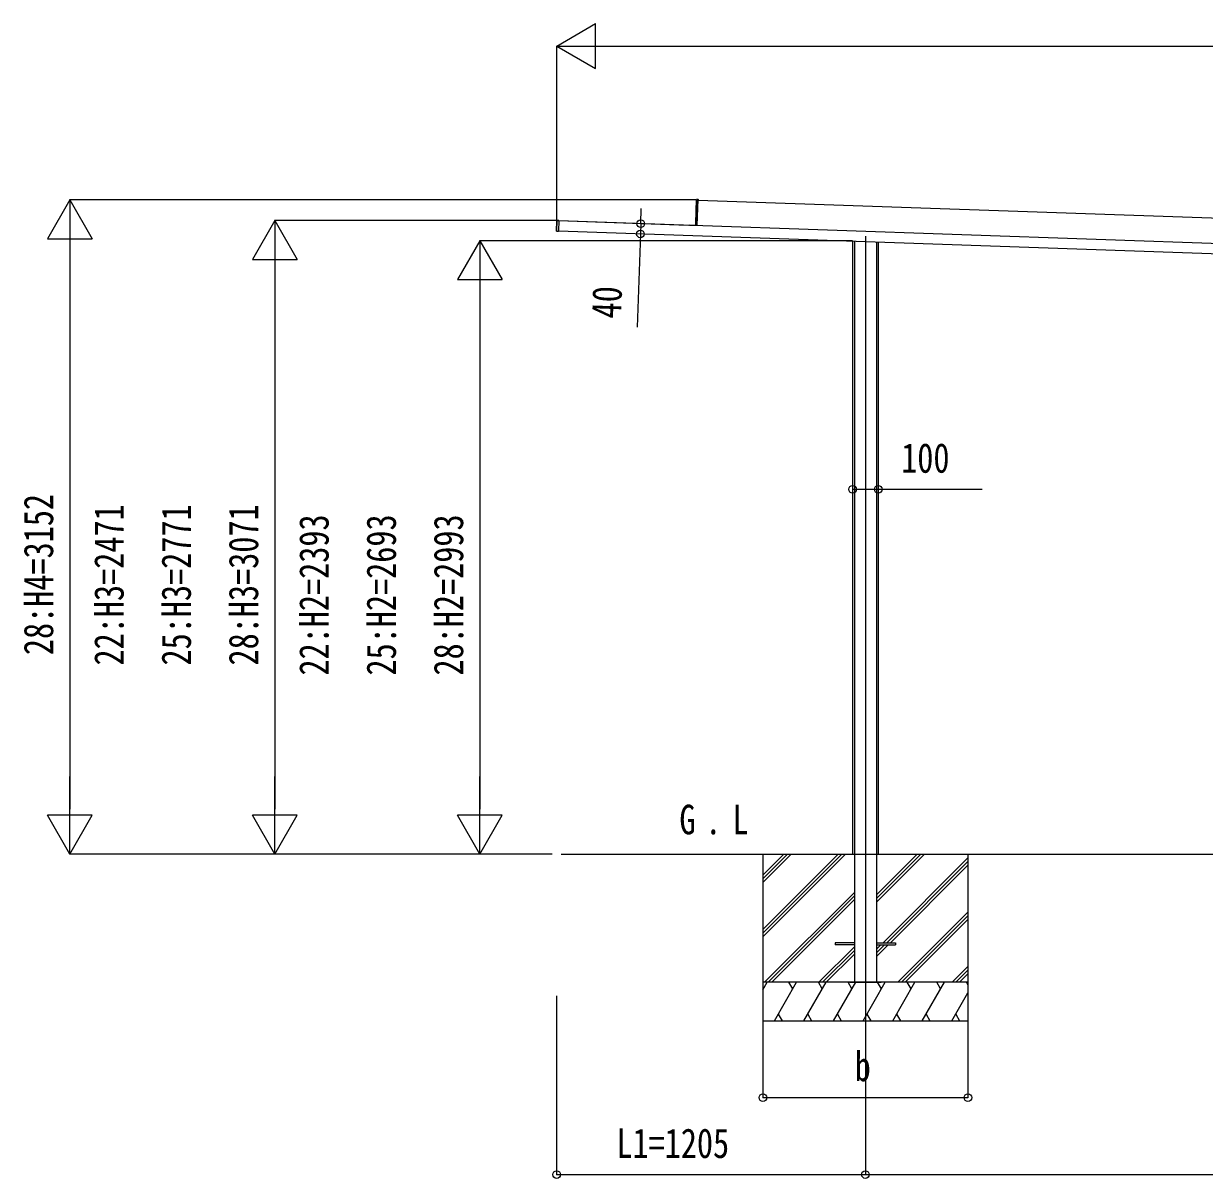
# Model space of a CAD drawing. Units: millimetres, scale not verified. Extents: x -14718 to 14718, y -10397 to 10401.
# Drawn here: x -5738 to -1130, y -5976 to -1472 of the extents above; entities that cross this region are included whole.
import ezdxf
from ezdxf.enums import TextEntityAlignment as Align

# ---------------------------------------------------------------- set-up
doc = ezdxf.new("R2010")
doc.units = ezdxf.units.MM
doc.header["$LTSCALE"] = 50
for name, color, linetype in [('0-2_USER1', 3, 'Continuous'), ('0-4_YKK_12', 2, 'Continuous'), ('0-5_YKK_A1', 4, 'Continuous'), ('0-6_YKK_D', 6, 'Continuous')]:
    doc.layers.add(name, color=color, linetype=linetype)
doc.styles.add('ＭＳ ゴシック', font='')
doc.styles.get('ＭＳ ゴシック').set_extended_font_data('MS Gothic')

msp = doc.modelspace()

# ---------------------------------------------------------------- linework, layer by layer
at = {"layer": '0-4_YKK_12'}
msp.add_line((-2452.48, -2301.59), (-2452.48, -5264.1), dxfattribs=at)
at = {"layer": '0-5_YKK_A1'}
for p, q in [((-3110.71, -2158.08), (-3113.93, -2250.17)), ((-3110.71, -2158.08), (-3111.18, -2158.06)), ((-3105.17, -2157.94), (-3110.71, -2158.08)), ((-3110.69, -2157.58), (-3105.15, -2157.44)), ((-3108.71, -2259.34), (-3105.17, -2157.94)), ((-3105.25, -2160.13), (2033.66, -2339.59)), ((-3105.15, -2157.44), (-3105.17, -2157.94)), ((-3658.5, -2281.44), (-3657.07, -2240.38)), ((-3656.6, -2240.4), (-3658.03, -2281.46)), ((-3656.6, -2240.4), (-3657.07, -2240.38)), ((-3649.06, -2240.2), (-3656.6, -2240.4)), ((-3649.06, -2240.2), (-3650.52, -2282.18)), ((2145.55, -2443.56), (-3649.09, -2241.2)), ((-3613.31, -2242.45), (-3613.3, -2242.15)), ((-3613.3, -2242.15), (-3613.28, -2241.55)), ((-3143.69, -2257.95), (-3143.67, -2257.65)), ((-3113.93, -2250.17), (-3114.4, -2250.16)), ((-3113.93, -2250.17), (-3114.21, -2258.18)), ((-3658.03, -2281.46), (-3658.5, -2281.44)), ((-3650.54, -2282.68), (-3658.05, -2281.96)), ((-3658.03, -2281.46), (-3650.52, -2282.18)), ((-3650.52, -2282.18), (-3650.54, -2282.68)), ((2144.15, -2483.53), (-3650.49, -2281.18)), ((-3143.72, -2258.85), (-3143.71, -2258.55)), ((-3143.71, -2258.55), (-3143.69, -2257.95)), ((-3139.72, -2258.99), (-3139.69, -2258.29)), ((-3108.72, -2259.37), (-3139.69, -2258.29)), ((-3114.21, -2258.18), (-3114.67, -2258.17)), ((-3108.71, -2259.34), (-3108.74, -2260.07)), ((-2502.48, -2321.27), (-2502.48, -4711.6)), ((-2495.61, -2321.51), (-2495.61, -5211.6)), ((-2409.34, -2324.52), (-2409.34, -5211.6)), ((-2402.48, -2324.76), (-2402.48, -4711.6)), ((-3640.01, -4711.6), (3250.99, -4711.6)), ((-2852.48, -4711.6), (-2852.48, -5361.6)), ((-2852.48, -5005.58), (-2558.5, -4711.6)), ((-2852.48, -5019.72), (-2544.35, -4711.6)), ((-2852.48, -5033.86), (-2530.21, -4711.6)), ((-2852.48, -4793.44), (-2770.63, -4711.6)), ((-2852.48, -4807.59), (-2756.49, -4711.6)), ((-2852.48, -4821.73), (-2742.35, -4711.6)), ((-2409.34, -4899.09), (-2221.84, -4711.6)), ((-2409.34, -4884.95), (-2235.99, -4711.6)), ((-2409.34, -4870.81), (-2250.13, -4711.6)), ((-2383.5, -5057.1), (-2052.48, -4726.08)), ((-2369.36, -5057.1), (-2052.48, -4740.22)), ((-2052.48, -4711.6), (-2052.48, -5361.6)), ((-2355.21, -5057.1), (-2052.48, -4754.36)), ((-2846.37, -5211.6), (-2495.61, -4860.85)), ((-2832.22, -5211.6), (-2495.61, -4874.99)), ((-2818.08, -5211.6), (-2495.61, -4889.13)), ((-2325.87, -5211.6), (-2052.48, -4938.21)), ((-2311.72, -5211.6), (-2052.48, -4952.35)), ((-2297.58, -5211.6), (-2052.48, -4966.49)), ((-2569.98, -5057.1), (-2569.98, -5066.1)), ((-2495.61, -5057.1), (-2569.98, -5057.1)), ((-2495.61, -5066.1), (-2569.98, -5066.1)), ((-2409.34, -5057.1), (-2334.98, -5057.1)), ((-2409.34, -5111.22), (-2364.21, -5066.1)), ((-2409.34, -5082.94), (-2392.5, -5066.1)), ((-2409.34, -5097.08), (-2378.36, -5066.1)), ((-2409.34, -5066.1), (-2334.98, -5066.1)), ((-2334.98, -5057.1), (-2334.98, -5066.1)), ((-2634.23, -5211.6), (-2495.61, -5072.98)), ((-2620.09, -5211.6), (-2495.61, -5087.12)), ((-2605.95, -5211.6), (-2495.61, -5101.26)), ((-2113.73, -5211.6), (-2052.48, -5150.34)), ((-2099.59, -5211.6), (-2052.48, -5164.48)), ((-2085.45, -5211.6), (-2052.48, -5178.63)), ((-2052.48, -5211.6), (-2852.48, -5211.6)), ((-2852.48, -5240.54), (-2835.77, -5211.6)), ((-2850.77, -5237.58), (-2852.48, -5234.62)), ((-2807.93, -5361.6), (-2721.33, -5211.6)), ((-2736.33, -5237.58), (-2751.33, -5211.6)), ((-2692.46, -5361.6), (-2605.86, -5211.6)), ((-2620.86, -5237.58), (-2635.86, -5211.6)), ((-2576.99, -5361.6), (-2490.39, -5211.6)), ((-2505.39, -5237.58), (-2520.39, -5211.6)), ((-2513.38, -5211.6), (-2391.58, -5211.6)), ((-2461.52, -5361.6), (-2374.92, -5211.6)), ((-2389.92, -5237.58), (-2404.92, -5211.6)), ((-2346.05, -5361.6), (-2259.45, -5211.6)), ((-2274.45, -5237.58), (-2289.45, -5211.6)), ((-2230.58, -5361.6), (-2143.98, -5211.6)), ((-2158.98, -5237.58), (-2173.98, -5211.6)), ((-2052.48, -5222.05), (-2058.51, -5211.6)), ((-2115.11, -5361.6), (-2052.48, -5253.12)), ((-2792.93, -5335.62), (-2777.93, -5361.6)), ((-2677.46, -5335.62), (-2662.46, -5361.6)), ((-2561.99, -5335.62), (-2546.99, -5361.6)), ((-2446.52, -5335.62), (-2431.52, -5361.6)), ((-2331.05, -5335.62), (-2316.05, -5361.6)), ((-2215.58, -5335.62), (-2200.58, -5361.6)), ((-2100.11, -5335.62), (-2085.11, -5361.6)), ((-2852.48, -5361.6), (-2052.48, -5361.6))]:
    msp.add_line(p, q, dxfattribs=at)
for points in [[(-3114.67, -2258.17), (-3114.4, -2250.16), (-3111.18, -2158.06)], [(-3656.58, -2239.9), (-3649.04, -2239.71), (-3649.06, -2240.2)], [(-3613.28, -2241.55), (-3613.27, -2241.25), (-3143.67, -2257.65)], [(-3139.69, -2258.29), (-3139.68, -2257.79), (-3114.99, -2258.65)]]:
    msp.add_lwpolyline(points, dxfattribs=at)
for centre, radius, start, end in [((-3110.68, -2158.08), 0.5, 91.5, 178), ((-3108.65, -2157.9), 2.07, 171.06854, 184.93146), ((-3656.57, -2240.4), 0.5, 91.5, 178), ((-3654.54, -2240.22), 2.07, 171.06854, 184.93146), ((-3658, -2281.46), 0.5, 178, 264.5), ((-3655.99, -2281.78), 2.07, 171.06854, 184.93146), ((-3115.17, -2258.15), 0.5, 268, 358), ((-3115.18, -2257.88), 0.765, 269.05171, 301.0406), ((-3114.99, -2258.41), 0.242, 269.80053, 328.78296), ((-3112.11, -2243.39), 15.54, 259.3054, 261.87346), ((-3114.48, -2260.36), 1.85, 83.82294, 99.58333), ((-3117.44, -2258.3), 3.17, 351.51431, 355.97407), ((-3115.21, -2258.15), 1, 337.89786, 358), ((-3108.76, -2259.34), 0.046, 321.12762, 0.80407)]:
    msp.add_arc(centre, radius, start, end, dxfattribs=at)
for centre, ratio, start_param in [((-3121.79, -2258.92), 0.038227, 0), ((-3121.78, -2258.92), 0.061163, 0.0374041)]:
    msp.add_ellipse(centre, major_axis=(13.07, -0.46), ratio=ratio, start_param=start_param, end_param=0.962078, dxfattribs=at)
at = {"layer": '0-6_YKK_D'}
for p, q in [((-3657.43, -1559.6), (-3505.88, -1472.1)), ((-3505.88, -1647.1), (-3505.88, -1472.1)), ((-3657.43, -2279.02), (-3657.43, -1558.6)), ((-3657.43, -1559.6), (-3505.88, -1647.1)), ((-3657.43, -1559.6), (-3354.32, -1559.6)), ((-3482.43, -1559.6), (1977.58, -1559.6)), ((-5557.48, -2159.6), (-5644.98, -2311.15)), ((-3114.21, -2159.6), (-5558.48, -2159.6)), ((-5557.48, -2159.6), (-5469.98, -2311.15)), ((-5557.48, -2159.6), (-5557.48, -2462.71)), ((-3329.18, -2252.38), (-3327.11, -2192.91)), ((-4757.48, -2240.66), (-4844.98, -2392.22)), ((-3656.6, -2240.66), (-4758.48, -2240.66)), ((-4757.48, -2240.66), (-4669.98, -2392.22)), ((-4757.48, -2240.66), (-4757.48, -2543.77)), ((-3329.18, -2252.38), (-3330.58, -2292.35)), ((-3330.58, -2292.35), (-3343.28, -2655.93)), ((-5644.98, -2311.15), (-5469.98, -2311.15)), ((-5557.48, -2334.6), (-5557.48, -4536.6)), ((-3957.48, -2318.93), (-4044.98, -2470.49)), ((-2503.12, -2318.93), (-3958.48, -2318.93)), ((-3957.48, -2318.93), (-3869.98, -2470.49)), ((-3957.48, -2318.93), (-3957.48, -2622.04)), ((-4844.98, -2392.22), (-4669.98, -2392.22)), ((-4757.48, -2415.66), (-4757.48, -4536.6)), ((-4044.98, -2470.49), (-3869.98, -2470.49)), ((-3957.48, -2493.93), (-3957.48, -4536.6)), ((-5557.48, -4711.6), (-5557.48, -4408.49)), ((-4757.48, -4711.6), (-4757.48, -4408.49)), ((-3957.48, -4711.6), (-3957.48, -4408.49)), ((-5557.48, -4711.6), (-5644.98, -4560.05)), ((-5469.98, -4560.05), (-5644.98, -4560.05)), ((-5557.48, -4711.6), (-5469.98, -4560.05)), ((-4757.48, -4711.6), (-4844.98, -4560.05)), ((-4669.98, -4560.05), (-4844.98, -4560.05)), ((-4757.48, -4711.6), (-4669.98, -4560.05)), ((-3957.48, -4711.6), (-4044.98, -4560.05)), ((-3869.98, -4560.05), (-4044.98, -4560.05)), ((-3957.48, -4711.6), (-3869.98, -4560.05)), ((-3674.35, -4711.6), (-5558.48, -4711.6)), ((-3674.35, -4711.6), (-4758.48, -4711.6)), ((-3674.35, -4711.6), (-3958.48, -4711.6)), ((-3657.48, -5264.1), (-3657.48, -5962.6)), ((-2452.48, -5265.1), (-2452.48, -5962.6)), ((-2452.48, -5265.1), (-2452.48, -5962.6)), ((-2852.48, -5362.6), (-2852.48, -5662.6)), ((-2052.48, -5362.6), (-2052.48, -5662.6)), ((-2852.48, -5661.6), (-2052.48, -5661.6)), ((-3657.48, -5961.6), (-2452.48, -5961.6)), ((-2452.48, -5961.6), (1939.52, -5961.6))]:
    msp.add_line(p, q, dxfattribs=at)
msp.add_lwpolyline([(-2502.48, -3288.59), (-2402.48, -3288.59), (-1997.38, -3288.59)], dxfattribs=at)
for centre in [(-3329.18, -2252.38), (-3330.58, -2292.35), (-2502.48, -3288.59), (-2402.48, -3288.59), (-2852.48, -5661.6), (-2052.48, -5661.6), (-3657.48, -5961.6), (-2452.48, -5961.6), (-2452.48, -5961.6)]:
    msp.add_circle(centre, 14.88, dxfattribs=at)

# ---------------------------------------------------------------- texts
at = {"layer": '0-2_USER1', "style": 'ＭＳ ゴシック', "width": 0.8}
for s, p in [('G', (-3178.5, -4669.1)), ('L', (-2971.63, -4669.1)), ('.', (-3077.7, -4669.1))]:
    msp.add_text(s, height=115.5, dxfattribs=at).set_placement(p, align=Align.BOTTOM_LEFT)
at = {"layer": '0-6_YKK_D', "style": 'ＭＳ ゴシック', "width": 0.8}
for s, rotation, p in [('40', 88, (-3372.21, -2624.9)), ('28:H4=3152', 90, (-5587.48, -3935.4)), ('22:H3=2471', 90, (-5312.48, -3975.93)), ('25:H3=2771', 90, (-5049.98, -3975.93)), ('28:H3=3071', 90, (-4787.48, -3975.93)), ('22:H2=2393', 90, (-4512.48, -4015.07)), ('25:H2=2693', 90, (-4249.98, -4015.07)), ('28:H2=2993', 90, (-3987.48, -4015.07))]:
    msp.add_text(s, height=115.5, rotation=rotation, dxfattribs=at).set_placement(p, align=Align.BOTTOM_LEFT)
for s, p in [('100', (-2312.98, -3258.59)), ('b', (-2494.48, -5631.6)), ('L1=1205', (-3424.4, -5931.6))]:
    msp.add_text(s, height=115.5, dxfattribs=at).set_placement(p, align=Align.BOTTOM_LEFT)

doc.saveas('drawing.dxf')
